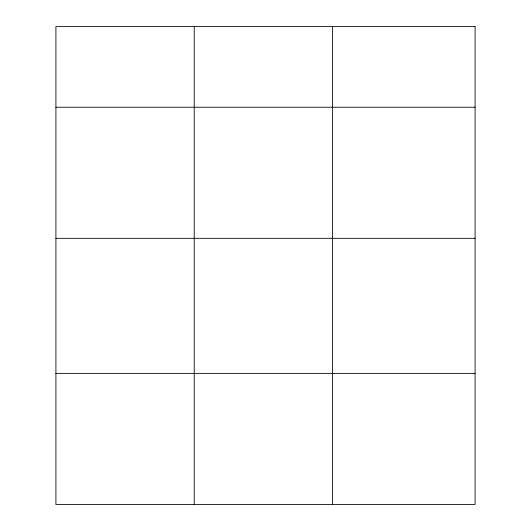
<?xml version="1.0" encoding="UTF-8"?>
<svg xmlns="http://www.w3.org/2000/svg" width="531" height="531" viewBox="0 0 531 531"><rect width="100%" height="100%" fill="white"/><g stroke="black" fill="none" stroke-linecap="round" stroke-linejoin="round"><path stroke-width="0.8" d="M55.914 107.235L475.086 107.235M55.914 238.319L475.086 238.319M55.914 373.373L475.086 373.373M332.565 26.55L332.565 504.45M194.24 26.55L194.24 504.45M475.086 26.55L55.914 26.55L55.914 504.45L475.086 504.45L475.086 26.55"/></g></svg>
